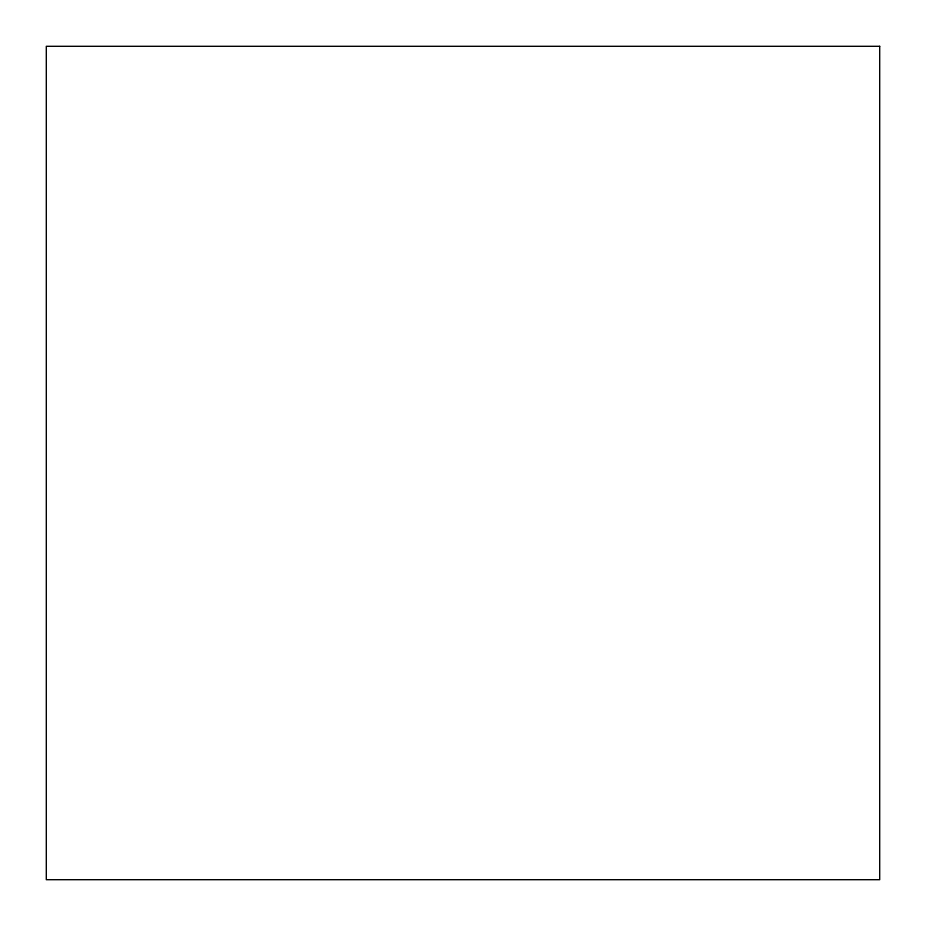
<?xml version="1.0" encoding="UTF-8"?>
<svg xmlns="http://www.w3.org/2000/svg" width="926" height="926" viewBox="0 0 926 926"><rect width="100%" height="100%" fill="white"/><g stroke="black" fill="none" stroke-linecap="round" stroke-linejoin="round"><path stroke-width="1.39" d="M879.7 46.3L46.3 46.3L46.3 879.7L879.7 879.7L879.7 46.3"/></g></svg>
